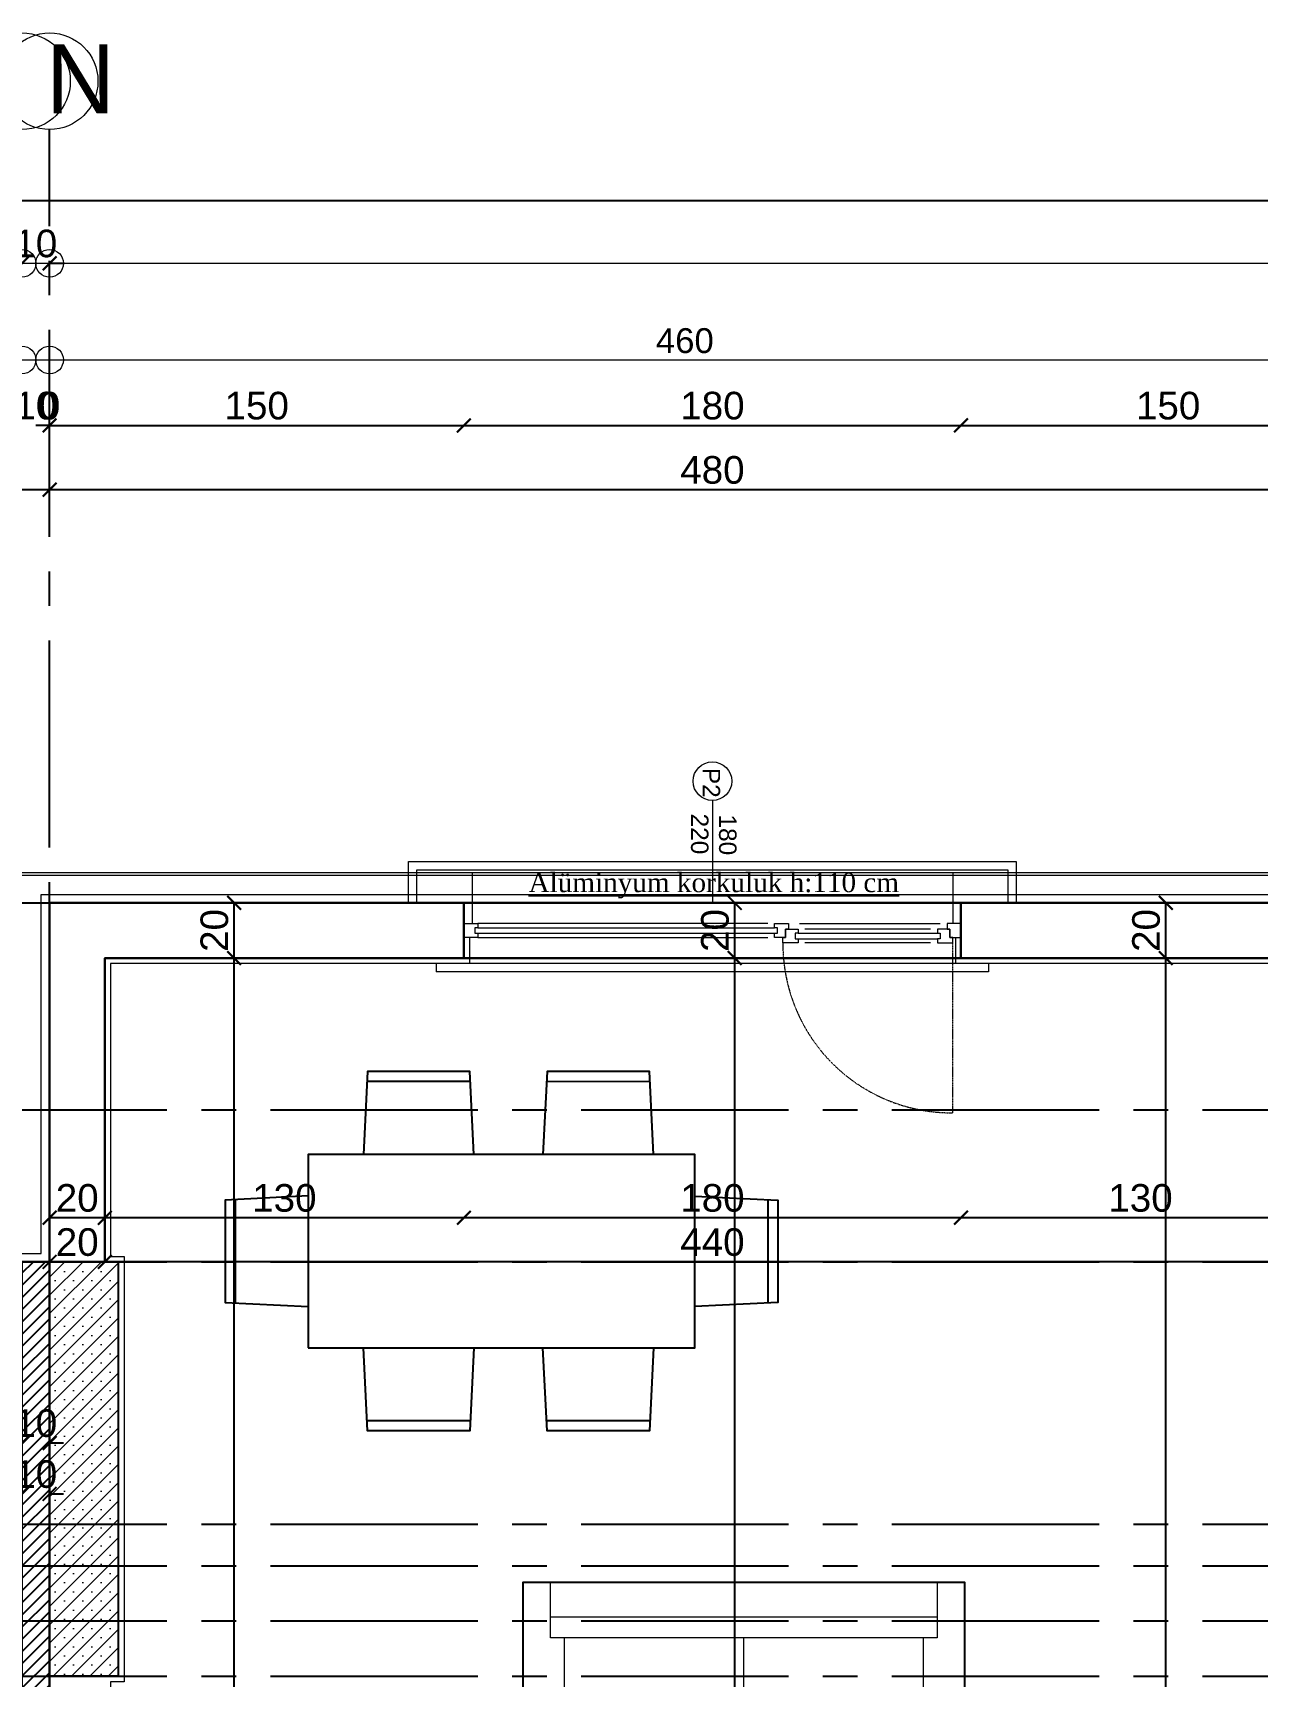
# Model space of a CAD drawing. Header units: millimetres. Extents: x 2778 to 13672, y 1832 to 5175.
# Drawn here: x 6416 to 6859, y 4540 to 5135 of the extents above; entities that cross this region are included whole.
import ezdxf

# ---------------------------------------------------------------- set-up
doc = ezdxf.new("R2010")
doc.units = ezdxf.units.MM
for name, pattern in [('CENTER2', [112.5, 75, -12.5, 12.5, -12.5]), ('DASHDOT2', [12.7, 6.35, -3.175, 0, -3.175]), ('DOTX2', [0.5, 0, -0.5])]:
    doc.linetypes.add(name, pattern=pattern)
for name, color, linetype in [('0-HSL-HTC', 7, 'Continuous'), ('697D_L00F00_21.65 KOTU_1+1 B$0$4+1$0$7-DCR-FRN', 8, 'Continuous'), ('697D_L00F00_21.65 KOTU_1+1 B$0$4+1$0$A-FURN', 8, 'Continuous'), ('7-DCR-FRN', 8, 'Continuous'), ('İÇÖLÇÜ', 7, 'Continuous'), ('Panel', 7, 'Continuous'), ('Standart', 7, 'Continuous'), ('Ölçülendirme', 7, 'Continuous')]:
    doc.layers.add(name, color=color, linetype=linetype)
for name, color, linetype, lineweight in [('aks', 251, 'DASHDOT2', 35), ('duvar', 232, 'Continuous', 30), ('görünüş', 201, 'Continuous', 18), ('ince', 37, 'Continuous', 0), ('iz', 1, 'DOTX2', 20), ('pencere', 4, 'Continuous', 18), ('sıva dış', 30, 'Continuous', 9), ('sıva iç', 21, 'Continuous', 0), ('yalıtım', 107, 'Continuous', 0), ('yazı', 11, 'Continuous', 20), ('ÖLÇÜ İÇ', 7, 'Continuous', 9)]:
    doc.layers.add(name, color=color, linetype=linetype, lineweight=lineweight)
doc.styles.add('arial_1_18', font='arial.ttf', dxfattribs={"height": 0.2})
doc.styles.get("Standard").update_dxf_attribs({"font": 'arial.ttf'})
doc.styles.add('Times roman', font='times.ttf')
doc.dimstyles.new('zulay iç ölçü', dxfattribs={"dimtxt": 10, "dimasz": 5, "dimexe": 0.18, "dimexo": 0, "dimgap": 2, "dimtad": 3, "dimdec": 0, "dimzin": 0, "dimdsep": 46, "dimtxsty": 'Standard', "dimblk": 'ARCHTICK', "dimcen": 0.09, "dimse1": 1, "dimse2": 1, "dimadec": 0, "dimazin": 0, "dimtfac": 1, "dimtdec": 0, "dimtix": 1, "dimtofl": 0, "dimtmove": 0, "dimatfit": 3, "dimldrblk": 'ARCHTICK', "dimfxl": 1, "dimtolj": 1, "dimtzin": 0, "dimarcsym": 0})

# ---------------------------------------------------------------- blocks, each defined once
blk = doc.blocks.new('IDE941Entity3475')
at = {"layer": 'Panel', "linetype": 'Continuous', "lineweight": 5}
h = blk.add_hatch(dxfattribs=at)
h.set_pattern_fill('SACNCR', color=163, scale=50, style=0)
h.set_pattern_definition([(45, (0, 0), (-3.314563, 3.314563), []), (45, (3.3146, 0), (-3.314563, 3.314563), [0, -4.6875])])
h.paths.add_polyline_path([(3270, 2050), (3270, 2200), (3295, 2200), (3295, 2050)])
blk = doc.blocks.new('IDE941Entity3476')
at = {"layer": 'Panel', "color": 164, "linetype": 'Continuous', "lineweight": -3}
blk.add_lwpolyline([(3295, 2050), (3270, 2050)], dxfattribs=at)
blk = doc.blocks.new('IDE941Entity3477')
at = {"layer": 'Panel', "color": 164, "linetype": 'Continuous', "lineweight": -3}
blk.add_lwpolyline([(3295, 2050), (3295, 2200)], dxfattribs=at)
blk = doc.blocks.new('IDE941Entity3478')
at = {"layer": 'Panel', "color": 164, "linetype": 'Continuous', "lineweight": -3}
blk.add_lwpolyline([(3295, 2200), (3270, 2200)], dxfattribs=at)
blk = doc.blocks.new('IDE941Entity3479')
at = {"layer": 'Panel', "color": 164, "linetype": 'Continuous', "lineweight": -3}
blk.add_lwpolyline([(3270, 2050), (3270, 2200)], dxfattribs=at)
blk = doc.blocks.new('IDE242Entity1386')
at = {"layer": 'Ölçülendirme', "color": 1, "linetype": 'Continuous', "lineweight": 5}
for points in [[(-8, 2693), (3268, 2693)], [(-8, 2658), (3268, 2658)]]:
    blk.add_lwpolyline(points, dxfattribs=at)
for centre in [(3260, 2693), (3260, 2658)]:
    blk.add_circle(centre, 5, dxfattribs=at)
blk = doc.blocks.new('IDE941Entity3926')
at = {"layer": 'Ölçülendirme', "color": 1, "linetype": 'Continuous', "lineweight": 5}
for points in [[(3262, 2723), (4738, 2723)], [(3262, 2688), (4738, 2688)]]:
    blk.add_lwpolyline(points, dxfattribs=at)
for centre in [(3270, 2723), (3270, 2688)]:
    blk.add_circle(centre, 5, dxfattribs=at)
at = {"layer": 'Ölçülendirme', "color": 1, "linetype": 'Continuous', "lineweight": 5, "style": 'arial_1_18'}
blk.add_text('460', height=9, dxfattribs=at).set_placement((3489.51, 2690.5))
blk = doc.blocks.new('_ArchTick')
at = {"color": 0, "linetype": 'ByBlock', "const_width": 0.15}
blk.add_lwpolyline([(-0.5, -0.5), (0.5, 0.5)], dxfattribs=at)
blk = doc.blocks.new('*D1789')
at = {"layer": 'Defpoints', "color": 0, "transparency": 16777216}
for p in [(3151.58, 5074.42), (3151.58, 5074.42), (7881.58, 5074.42)]:
    blk.add_point(p, dxfattribs=at)
at = {"layer": 'ÖLÇÜ İÇ', "color": 0, "lineweight": -2, "transparency": 16777216}
blk.add_line((7881.58, 5074.42), (3151.58, 5074.42), dxfattribs=at)
at = {"layer": 'ÖLÇÜ İÇ', "color": 0, "lineweight": -2, "transparency": 16777216, "xscale": 5, "yscale": 5, "zscale": 5, "rotation": 180}
blk.add_blockref('_ArchTick', (3151.58, 5074.42), dxfattribs=at)
at = {"layer": 'ÖLÇÜ İÇ', "color": 0, "lineweight": -2, "transparency": 16777216, "xscale": 5, "yscale": 5, "zscale": 5}
blk.add_blockref('_ArchTick', (7881.58, 5074.42), dxfattribs=at)
at = {"layer": 'ÖLÇÜ İÇ', "color": 0, "transparency": 16777216, "insert": (5516.58, 5081.52), "char_height": 10, "attachment_point": 5}
blk.add_mtext('\\A1;4730', dxfattribs=at)
blk = doc.blocks.new('*D1788')
at = {"layer": 'Defpoints', "color": 0, "transparency": 16777216}
for p in [(6411.58, 5051.8), (6421.58, 5051.8), (6421.58, 5051.8)]:
    blk.add_point(p, dxfattribs=at)
at = {"layer": 'ÖLÇÜ İÇ', "color": 0, "lineweight": -2, "transparency": 16777216}
for p, q in [((6411.58, 5051.8), (6406.58, 5051.8)), ((6421.58, 5051.8), (6426.58, 5051.8))]:
    blk.add_line(p, q, dxfattribs=at)
at = {"layer": 'ÖLÇÜ İÇ', "color": 0, "lineweight": -2, "transparency": 16777216, "xscale": 5, "yscale": 5, "zscale": 5}
blk.add_blockref('_ArchTick', (6411.58, 5051.8), dxfattribs=at)
at = {"layer": 'ÖLÇÜ İÇ', "color": 0, "lineweight": -2, "transparency": 16777216, "xscale": 5, "yscale": 5, "zscale": 5, "rotation": 180}
blk.add_blockref('_ArchTick', (6421.58, 5051.8), dxfattribs=at)
at = {"layer": 'ÖLÇÜ İÇ', "color": 0, "transparency": 16777216, "insert": (6416.58, 5058.91), "char_height": 10, "attachment_point": 5}
blk.add_mtext('\\A1;10', dxfattribs=at)
blk = doc.blocks.new('WWE')
at = {"layer": 'duvar'}
for p, q in [((1010460.07, -375776.08), (1010460.07, -375756.08)), ((1010640.07, -375776.08), (1010640.07, -375756.08))]:
    blk.add_line(p, q, dxfattribs=at)
at = {"layer": 'görünüş'}
for p, q in [((1010450.07, -375754.08), (1010450.07, -375751.08)), ((1010450.07, -375751.08), (1010650.07, -375751.08)), ((1010650.07, -375754.08), (1010650.07, -375751.08))]:
    blk.add_line(p, q, dxfattribs=at)
at = {"layer": 'ince'}
for p, q in [((1010519.07, -375763.08), (1010468.57, -375763.08)), ((1010519.07, -375765.08), (1010468.57, -375765.08)), ((1010471.07, -375761.58), (1010516.57, -375761.58)), ((1010635.07, -375765.08), (1010527.57, -375765.08)), ((1010635.07, -375763.58), (1010530.07, -375763.58)), ((1010518.57, -375768.58), (1010467.57, -375768.58)), ((1010471.07, -375766.58), (1010516.57, -375766.58)), ((1010635.07, -375767.08), (1010527.57, -375767.08)), ((1010530.07, -375768.58), (1010635.07, -375768.58))]:
    blk.add_line(p, q, dxfattribs=at)
at = {"layer": 'iz', "ltscale": 0.1}
for p, q in [((1010463.09, -375761.55), (1010463.09, -375700.05)), ((1010640.07, -375756.08), (1010460.07, -375756.08)), ((1010460.07, -375776.08), (1010640.07, -375776.08))]:
    blk.add_line(p, q, dxfattribs=at)
blk.add_arc((1010463.44, -375761.18), 61.13, 359.63152, 90.32293, dxfattribs=at)
at = {"layer": 'pencere'}
for p, q in [((1010464.07, -375763.58), (1010460.07, -375763.58)), ((1010468.57, -375761.58), (1010463.07, -375761.58)), ((1010463.07, -375761.58), (1010463.07, -375763.58)), ((1010463.07, -375763.58), (1010464.07, -375763.58)), ((1010464.07, -375766.58), (1010464.07, -375763.58)), ((1010464.07, -375763.58), (1010464.07, -375766.58)), ((1010467.57, -375765.08), (1010467.57, -375763.08)), ((1010467.57, -375763.08), (1010468.57, -375763.08)), ((1010468.57, -375765.08), (1010467.57, -375765.08)), ((1010468.57, -375763.08), (1010468.57, -375761.58)), ((1010468.57, -375766.58), (1010468.57, -375765.08)), ((1010519.07, -375763.08), (1010519.07, -375761.58)), ((1010519.07, -375761.58), (1010524.57, -375761.58)), ((1010520.07, -375763.08), (1010519.07, -375763.08)), ((1010519.07, -375766.58), (1010519.07, -375765.08)), ((1010519.07, -375765.08), (1010520.07, -375765.08)), ((1010520.07, -375765.08), (1010520.07, -375763.08)), ((1010523.57, -375766.58), (1010523.57, -375763.58)), ((1010523.57, -375763.58), (1010527.57, -375763.58)), ((1010524.57, -375763.58), (1010523.57, -375763.58)), ((1010523.57, -375763.58), (1010523.57, -375766.58)), ((1010524.57, -375761.58), (1010524.57, -375763.58)), ((1010527.57, -375765.08), (1010526.57, -375765.08)), ((1010526.57, -375765.08), (1010526.57, -375767.08)), ((1010527.57, -375763.58), (1010527.57, -375765.08)), ((1010635.07, -375765.08), (1010635.07, -375763.58)), ((1010635.07, -375763.58), (1010635.07, -375763.58)), ((1010635.07, -375763.58), (1010640.07, -375763.58)), ((1010636.07, -375765.08), (1010635.07, -375765.08)), ((1010636.07, -375767.08), (1010636.07, -375765.08)), ((1010460.07, -375768.58), (1010465.07, -375768.58)), ((1010465.07, -375766.58), (1010464.07, -375766.58)), ((1010464.07, -375766.58), (1010468.57, -375766.58)), ((1010465.07, -375768.58), (1010465.07, -375766.58)), ((1010523.57, -375766.58), (1010519.07, -375766.58)), ((1010522.57, -375768.58), (1010522.57, -375766.58)), ((1010522.57, -375766.58), (1010523.57, -375766.58)), ((1010527.57, -375768.58), (1010522.57, -375768.58)), ((1010526.57, -375767.08), (1010527.57, -375767.08)), ((1010527.57, -375767.08), (1010527.57, -375768.58)), ((1010635.07, -375768.58), (1010635.07, -375767.08)), ((1010635.07, -375767.08), (1010636.07, -375767.08)), ((1010640.07, -375768.58), (1010635.07, -375768.58)), ((1010635.07, -375768.58), (1010635.07, -375768.58))]:
    blk.add_line(p, q, dxfattribs=at)
at = {"layer": 'sıva dış'}
for p, q in [((1010463.07, -375787.08), (1010463.07, -375768.58)), ((1010637.07, -375787.08), (1010637.07, -375768.58))]:
    blk.add_line(p, q, dxfattribs=at)
at = {"layer": 'sıva iç'}
for p, q in [((1010462.07, -375763.58), (1010462.07, -375754.08)), ((1010638.07, -375763.58), (1010638.07, -375754.08))]:
    blk.add_line(p, q, dxfattribs=at)
at = {"layer": 'sıva iç', "color": 1}
for p, q in [((1010440.07, -375791.08), (1010440.07, -375776.08)), ((1010443.07, -375788.08), (1010443.07, -375776.08)), ((1010450.07, -375776.08), (1010450.07, -375776.08)), ((1010657.07, -375776.08), (1010657.07, -375788.08)), ((1010660.07, -375776.08), (1010660.07, -375791.08)), ((1010462.68, -375788.08), (1010443.07, -375788.08)), ((1010657.07, -375788.08), (1010462.68, -375788.08)), ((1010462.68, -375791.08), (1010440.07, -375791.08)), ((1010660.07, -375791.08), (1010462.68, -375791.08))]:
    blk.add_line(p, q, dxfattribs=at)
at = {"layer": 'yazı'}
blk.add_line((1010550.07, -375813.13), (1010550.07, -375776.08), dxfattribs=at)
blk.add_circle((1010550.07, -375820.13), 7, dxfattribs=at)
at = {"layer": 'yazı', "style": 'Times roman'}
blk.add_text('%%UAlüminyum korkuluk h:110 cm', height=6.9967, rotation=180, dxfattribs=at).set_placement((1010616.65, -375779.95))
at = {"layer": 'yazı'}
for s, p in [('180', (1010547.68, -375808.07)), ('220', (1010557.83, -375808.39)), ('P2', (1010553.61, -375824.95))]:
    blk.add_text(s, height=6.328, rotation=90, dxfattribs=at).set_placement(p)
blk = doc.blocks.new('*U37')
at = {"layer": '697D_L00F00_21.65 KOTU_1+1 B$0$4+1$0$7-DCR-FRN', "linetype": 'Continuous'}
for p, q in [((-0.8147, 0.614), (-1.1853, 0.614)), ((-0.1647, 0.614), (-0.5353, 0.614)), ((-0.8147, -0.614), (-1.1853, -0.614)), ((-0.1647, -0.614), (-0.5353, -0.614))]:
    blk.add_line(p, q, dxfattribs=at)
for points in [[(-0.8, 0.35), (-0.8147, 0.6507), (-1.1853, 0.6507), (-1.2, 0.35)], [(-0.15, 0.35), (-0.1647, 0.6507), (-0.5353, 0.6507), (-0.55, 0.35)], [(-0.8, -0.35), (-0.8147, -0.6507), (-1.1853, -0.6507), (-1.2, -0.35)], [(-0.15, -0.35), (-0.1647, -0.6507), (-0.5353, -0.6507), (-0.55, -0.35)]]:
    blk.add_lwpolyline(points, dxfattribs=at)
blk.add_lwpolyline([(-1.4, -0.35), (0, -0.35), (0, 0.35), (-1.4, 0.35)], close=True, dxfattribs=at)
at = {"layer": '697D_L00F00_21.65 KOTU_1+1 B$0$4+1$0$A-FURN', "linetype": 'Continuous'}
for p, q in [((-1.664, 0.1853), (-1.664, -0.1853)), ((0.264, 0.1853), (0.264, -0.1853))]:
    blk.add_line(p, q, dxfattribs=at)
for points in [[(-1.4, 0.2), (-1.7007, 0.1853), (-1.7007, -0.1853), (-1.4, -0.2)], [(0, 0.2), (0.3007, 0.1853), (0.3007, -0.1853), (0, -0.2)]]:
    blk.add_lwpolyline(points, dxfattribs=at)
blk = doc.blocks.new('*U27')
at = {"layer": '7-DCR-FRN'}
blk.add_lwpolyline([(0, 10), (160, 10), (160, 75), (0, 75)], close=True, dxfattribs=at)
at = {"layer": '7-DCR-FRN', "lineweight": 9, "flags": 128}
blk.add_lwpolyline([(0, 10), (160, 10), (160, 75), (0, 75)], close=True, dxfattribs=at)
blk.add_lwpolyline([(0, 10), (160, 10), (160, 75), (0, 75)], close=True, dxfattribs=at)
for points in [[(10, 55), (10, 75)], [(150, 75), (150, 75), (150, 55), (150, 55)], [(150, 62.5), (10, 62.5)], [(150, 55), (10, 55)], [(15, 55), (15, 10)], [(80, 10), (80, 55)], [(145, 55), (145, 10)]]:
    blk.add_lwpolyline(points, dxfattribs=at)
blk = doc.blocks.new('*D2368')
at = {"layer": 'Defpoints', "color": 0, "transparency": 16777216}
for p in [(6751.58, 4800.23), (6751.58, 4706.22), (6881.58, 4706.22)]:
    blk.add_point(p, dxfattribs=at)
at = {"layer": 'ÖLÇÜ İÇ', "color": 0, "lineweight": -2, "transparency": 16777216}
blk.add_line((6881.58, 4706.22), (6751.58, 4706.22), dxfattribs=at)
at = {"layer": 'ÖLÇÜ İÇ', "color": 0, "lineweight": -2, "transparency": 16777216, "xscale": 5, "yscale": 5, "zscale": 5, "rotation": 180}
blk.add_blockref('_ArchTick', (6751.58, 4706.22), dxfattribs=at)
at = {"layer": 'ÖLÇÜ İÇ', "color": 0, "lineweight": -2, "transparency": 16777216, "xscale": 5, "yscale": 5, "zscale": 5}
blk.add_blockref('_ArchTick', (6881.58, 4706.22), dxfattribs=at)
at = {"layer": 'ÖLÇÜ İÇ', "color": 0, "transparency": 16777216, "insert": (6816.58, 4713.33), "char_height": 10, "attachment_point": 5}
blk.add_mtext('\\A1;130', dxfattribs=at)
blk = doc.blocks.new('*D2369')
at = {"layer": 'Defpoints', "color": 0, "transparency": 16777216}
for p in [(6571.58, 4800.23), (6751.58, 4800.23), (6571.58, 4706.22)]:
    blk.add_point(p, dxfattribs=at)
at = {"layer": 'ÖLÇÜ İÇ', "color": 0, "lineweight": -2, "transparency": 16777216}
blk.add_line((6751.58, 4706.22), (6571.58, 4706.22), dxfattribs=at)
at = {"layer": 'ÖLÇÜ İÇ', "color": 0, "lineweight": -2, "transparency": 16777216, "xscale": 5, "yscale": 5, "zscale": 5, "rotation": 180}
blk.add_blockref('_ArchTick', (6571.58, 4706.22), dxfattribs=at)
at = {"layer": 'ÖLÇÜ İÇ', "color": 0, "lineweight": -2, "transparency": 16777216, "xscale": 5, "yscale": 5, "zscale": 5}
blk.add_blockref('_ArchTick', (6751.58, 4706.22), dxfattribs=at)
at = {"layer": 'ÖLÇÜ İÇ', "color": 0, "transparency": 16777216, "insert": (6661.58, 4713.33), "char_height": 10, "attachment_point": 5}
blk.add_mtext('\\A1;180', dxfattribs=at)
blk = doc.blocks.new('*D2370')
at = {"layer": 'Defpoints', "color": 0, "transparency": 16777216}
for p in [(6571.58, 4800.23), (6441.58, 4706.22), (6441.58, 4706.22)]:
    blk.add_point(p, dxfattribs=at)
at = {"layer": 'ÖLÇÜ İÇ', "color": 0, "lineweight": -2, "transparency": 16777216}
blk.add_line((6571.58, 4706.22), (6441.58, 4706.22), dxfattribs=at)
at = {"layer": 'ÖLÇÜ İÇ', "color": 0, "lineweight": -2, "transparency": 16777216, "xscale": 5, "yscale": 5, "zscale": 5, "rotation": 180}
blk.add_blockref('_ArchTick', (6441.58, 4706.22), dxfattribs=at)
at = {"layer": 'ÖLÇÜ İÇ', "color": 0, "lineweight": -2, "transparency": 16777216, "xscale": 5, "yscale": 5, "zscale": 5}
blk.add_blockref('_ArchTick', (6571.58, 4706.22), dxfattribs=at)
at = {"layer": 'ÖLÇÜ İÇ', "color": 0, "transparency": 16777216, "insert": (6506.58, 4713.33), "char_height": 10, "attachment_point": 5}
blk.add_mtext('\\A1;130', dxfattribs=at)
blk = doc.blocks.new('*D2371')
at = {"layer": 'Defpoints', "color": 0, "transparency": 16777216}
for p in [(6421.58, 4706.22), (6421.58, 4706.22), (6441.58, 4706.22)]:
    blk.add_point(p, dxfattribs=at)
at = {"layer": 'ÖLÇÜ İÇ', "color": 0, "lineweight": -2, "transparency": 16777216}
blk.add_line((6441.58, 4706.22), (6421.58, 4706.22), dxfattribs=at)
at = {"layer": 'ÖLÇÜ İÇ', "color": 0, "lineweight": -2, "transparency": 16777216, "xscale": 5, "yscale": 5, "zscale": 5, "rotation": 180}
blk.add_blockref('_ArchTick', (6421.58, 4706.22), dxfattribs=at)
at = {"layer": 'ÖLÇÜ İÇ', "color": 0, "lineweight": -2, "transparency": 16777216, "xscale": 5, "yscale": 5, "zscale": 5}
blk.add_blockref('_ArchTick', (6441.58, 4706.22), dxfattribs=at)
at = {"layer": 'ÖLÇÜ İÇ', "color": 0, "transparency": 16777216, "insert": (6431.58, 4713.33), "char_height": 10, "attachment_point": 5}
blk.add_mtext('\\A1;20', dxfattribs=at)
blk = doc.blocks.new('*D2377')
at = {"layer": 'Defpoints', "color": 0, "transparency": 16777216}
for p in [(6441.58, 4690.23), (6441.58, 4690.23), (6881.58, 4690.23)]:
    blk.add_point(p, dxfattribs=at)
at = {"layer": 'ÖLÇÜ İÇ', "color": 0, "lineweight": -2, "transparency": 16777216}
blk.add_line((6881.58, 4690.23), (6441.58, 4690.23), dxfattribs=at)
at = {"layer": 'ÖLÇÜ İÇ', "color": 0, "lineweight": -2, "transparency": 16777216, "xscale": 5, "yscale": 5, "zscale": 5, "rotation": 180}
blk.add_blockref('_ArchTick', (6441.58, 4690.23), dxfattribs=at)
at = {"layer": 'ÖLÇÜ İÇ', "color": 0, "lineweight": -2, "transparency": 16777216, "xscale": 5, "yscale": 5, "zscale": 5}
blk.add_blockref('_ArchTick', (6881.58, 4690.23), dxfattribs=at)
at = {"layer": 'ÖLÇÜ İÇ', "color": 0, "transparency": 16777216, "insert": (6661.58, 4697.34), "char_height": 10, "attachment_point": 5}
blk.add_mtext('\\A1;440', dxfattribs=at)
blk = doc.blocks.new('*D2378')
at = {"layer": 'Defpoints', "color": 0, "transparency": 16777216}
for p in [(6421.58, 4690.23), (6421.58, 4690.23), (6441.58, 4690.23)]:
    blk.add_point(p, dxfattribs=at)
at = {"layer": 'ÖLÇÜ İÇ', "color": 0, "lineweight": -2, "transparency": 16777216}
blk.add_line((6441.58, 4690.23), (6421.58, 4690.23), dxfattribs=at)
at = {"layer": 'ÖLÇÜ İÇ', "color": 0, "lineweight": -2, "transparency": 16777216, "xscale": 5, "yscale": 5, "zscale": 5, "rotation": 180}
blk.add_blockref('_ArchTick', (6421.58, 4690.23), dxfattribs=at)
at = {"layer": 'ÖLÇÜ İÇ', "color": 0, "lineweight": -2, "transparency": 16777216, "xscale": 5, "yscale": 5, "zscale": 5}
blk.add_blockref('_ArchTick', (6441.58, 4690.23), dxfattribs=at)
at = {"layer": 'ÖLÇÜ İÇ', "color": 0, "transparency": 16777216, "insert": (6431.58, 4697.34), "char_height": 10, "attachment_point": 5}
blk.add_mtext('\\A1;20', dxfattribs=at)
blk = doc.blocks.new('*D2382')
at = {"layer": 'Defpoints', "color": 0, "transparency": 16777216}
for p in [(6488.38, 4800.23), (6488.38, 4800.23), (6488.38, 4155.23)]:
    blk.add_point(p, dxfattribs=at)
at = {"layer": 'ÖLÇÜ İÇ', "color": 0, "lineweight": -2, "transparency": 16777216}
blk.add_line((6488.38, 4155.23), (6488.38, 4800.23), dxfattribs=at)
at = {"layer": 'ÖLÇÜ İÇ', "color": 0, "lineweight": -2, "transparency": 16777216, "xscale": 5, "yscale": 5, "zscale": 5}
for p, rotation in [((6488.38, 4800.23), 90), ((6488.38, 4155.23), 270)]:
    blk.add_blockref('_ArchTick', p, dxfattribs=dict(at, rotation=rotation))
at = {"layer": 'ÖLÇÜ İÇ', "color": 0, "transparency": 16777216, "insert": (6481.28, 4477.73), "char_height": 10, "attachment_point": 5, "rotation": 90}
blk.add_mtext('\\A1;645', dxfattribs=at)
blk = doc.blocks.new('*D2383')
at = {"layer": 'Defpoints', "color": 0, "transparency": 16777216}
for p in [(6488.38, 4820.23), (6488.38, 4820.23), (6488.38, 4800.23)]:
    blk.add_point(p, dxfattribs=at)
at = {"layer": 'ÖLÇÜ İÇ', "color": 0, "lineweight": -2, "transparency": 16777216}
blk.add_line((6488.38, 4800.23), (6488.38, 4820.23), dxfattribs=at)
at = {"layer": 'ÖLÇÜ İÇ', "color": 0, "lineweight": -2, "transparency": 16777216, "xscale": 5, "yscale": 5, "zscale": 5}
for p, rotation in [((6488.38, 4820.23), 90), ((6488.38, 4800.23), 270)]:
    blk.add_blockref('_ArchTick', p, dxfattribs=dict(at, rotation=rotation))
at = {"layer": 'ÖLÇÜ İÇ', "color": 0, "transparency": 16777216, "insert": (6481.28, 4810.23), "char_height": 10, "attachment_point": 5, "rotation": 90}
blk.add_mtext('\\A1;20', dxfattribs=at)
blk = doc.blocks.new('*D2391')
at = {"layer": 'Defpoints', "color": 0, "transparency": 16777216}
for p in [(6669.64, 4800.23), (6669.64, 4800.23), (6669.64, 4155.23)]:
    blk.add_point(p, dxfattribs=at)
at = {"layer": 'ÖLÇÜ İÇ', "color": 0, "lineweight": -2, "transparency": 16777216}
blk.add_line((6669.64, 4155.23), (6669.64, 4800.23), dxfattribs=at)
at = {"layer": 'ÖLÇÜ İÇ', "color": 0, "lineweight": -2, "transparency": 16777216, "xscale": 5, "yscale": 5, "zscale": 5}
for p, rotation in [((6669.64, 4800.23), 90), ((6669.64, 4155.23), 270)]:
    blk.add_blockref('_ArchTick', p, dxfattribs=dict(at, rotation=rotation))
at = {"layer": 'ÖLÇÜ İÇ', "color": 0, "transparency": 16777216, "insert": (6662.54, 4477.73), "char_height": 10, "attachment_point": 5, "rotation": 90}
blk.add_mtext('\\A1;645', dxfattribs=at)
blk = doc.blocks.new('*D2392')
at = {"layer": 'Defpoints', "color": 0, "transparency": 16777216}
for p in [(6669.64, 4820.23), (6669.64, 4820.23), (6669.64, 4800.23)]:
    blk.add_point(p, dxfattribs=at)
at = {"layer": 'ÖLÇÜ İÇ', "color": 0, "lineweight": -2, "transparency": 16777216}
blk.add_line((6669.64, 4800.23), (6669.64, 4820.23), dxfattribs=at)
at = {"layer": 'ÖLÇÜ İÇ', "color": 0, "lineweight": -2, "transparency": 16777216, "xscale": 5, "yscale": 5, "zscale": 5}
for p, rotation in [((6669.64, 4820.23), 90), ((6669.64, 4800.23), 270)]:
    blk.add_blockref('_ArchTick', p, dxfattribs=dict(at, rotation=rotation))
at = {"layer": 'ÖLÇÜ İÇ', "color": 0, "transparency": 16777216, "insert": (6662.54, 4810.23), "char_height": 10, "attachment_point": 5, "rotation": 90}
blk.add_mtext('\\A1;20', dxfattribs=at)
blk = doc.blocks.new('*D2398')
at = {"layer": 'Defpoints', "color": 0, "transparency": 16777216}
for p in [(6825.73, 4800.23), (6825.73, 4800.23), (6825.73, 4155.23)]:
    blk.add_point(p, dxfattribs=at)
at = {"layer": 'ÖLÇÜ İÇ', "color": 0, "lineweight": -2, "transparency": 16777216}
blk.add_line((6825.73, 4155.23), (6825.73, 4800.23), dxfattribs=at)
at = {"layer": 'ÖLÇÜ İÇ', "color": 0, "lineweight": -2, "transparency": 16777216, "xscale": 5, "yscale": 5, "zscale": 5}
for p, rotation in [((6825.73, 4800.23), 90), ((6825.73, 4155.23), 270)]:
    blk.add_blockref('_ArchTick', p, dxfattribs=dict(at, rotation=rotation))
at = {"layer": 'ÖLÇÜ İÇ', "color": 0, "transparency": 16777216, "insert": (6818.63, 4477.73), "char_height": 10, "attachment_point": 5, "rotation": 90}
blk.add_mtext('\\A1;645', dxfattribs=at)
blk = doc.blocks.new('*D2399')
at = {"layer": 'Defpoints', "color": 0, "transparency": 16777216}
for p in [(6825.73, 4820.23), (6825.73, 4820.23), (6825.73, 4800.23)]:
    blk.add_point(p, dxfattribs=at)
at = {"layer": 'ÖLÇÜ İÇ', "color": 0, "lineweight": -2, "transparency": 16777216}
blk.add_line((6825.73, 4800.23), (6825.73, 4820.23), dxfattribs=at)
at = {"layer": 'ÖLÇÜ İÇ', "color": 0, "lineweight": -2, "transparency": 16777216, "xscale": 5, "yscale": 5, "zscale": 5}
for p, rotation in [((6825.73, 4820.23), 90), ((6825.73, 4800.23), 270)]:
    blk.add_blockref('_ArchTick', p, dxfattribs=dict(at, rotation=rotation))
at = {"layer": 'ÖLÇÜ İÇ', "color": 0, "transparency": 16777216, "insert": (6818.63, 4810.23), "char_height": 10, "attachment_point": 5, "rotation": 90}
blk.add_mtext('\\A1;20', dxfattribs=at)
blk = doc.blocks.new('*D2599')
at = {"layer": 'Defpoints', "color": 0, "transparency": 16777216}
for p in [(6411.58, 4625.23), (6421.58, 4624.67), (6421.58, 4624.67)]:
    blk.add_point(p, dxfattribs=at)
at = {"layer": 'ÖLÇÜ İÇ', "color": 0, "lineweight": -2, "transparency": 16777216}
for p, q in [((6411.58, 4624.67), (6406.58, 4624.67)), ((6421.58, 4624.67), (6426.58, 4624.67))]:
    blk.add_line(p, q, dxfattribs=at)
at = {"layer": 'ÖLÇÜ İÇ', "color": 0, "lineweight": -2, "transparency": 16777216, "xscale": 5, "yscale": 5, "zscale": 5}
blk.add_blockref('_ArchTick', (6411.58, 4624.67), dxfattribs=at)
at = {"layer": 'ÖLÇÜ İÇ', "color": 0, "lineweight": -2, "transparency": 16777216, "xscale": 5, "yscale": 5, "zscale": 5, "rotation": 180}
blk.add_blockref('_ArchTick', (6421.58, 4624.67), dxfattribs=at)
at = {"layer": 'ÖLÇÜ İÇ', "color": 0, "transparency": 16777216, "insert": (6416.58, 4631.78), "char_height": 10, "attachment_point": 5}
blk.add_mtext('\\A1;10', dxfattribs=at)
blk = doc.blocks.new('*D2611')
at = {"layer": 'Defpoints', "color": 0, "transparency": 16777216}
for p in [(6411.58, 4606.22), (6421.58, 4606.22), (6421.58, 4606.22)]:
    blk.add_point(p, dxfattribs=at)
at = {"layer": 'ÖLÇÜ İÇ', "color": 0, "lineweight": -2, "transparency": 16777216}
for p, q in [((6411.58, 4606.22), (6406.58, 4606.22)), ((6421.58, 4606.22), (6426.58, 4606.22))]:
    blk.add_line(p, q, dxfattribs=at)
at = {"layer": 'ÖLÇÜ İÇ', "color": 0, "lineweight": -2, "transparency": 16777216, "xscale": 5, "yscale": 5, "zscale": 5}
blk.add_blockref('_ArchTick', (6411.58, 4606.22), dxfattribs=at)
at = {"layer": 'ÖLÇÜ İÇ', "color": 0, "lineweight": -2, "transparency": 16777216, "xscale": 5, "yscale": 5, "zscale": 5, "rotation": 180}
blk.add_blockref('_ArchTick', (6421.58, 4606.22), dxfattribs=at)
at = {"layer": 'ÖLÇÜ İÇ', "color": 0, "transparency": 16777216, "insert": (6416.58, 4613.33), "char_height": 10, "attachment_point": 5}
blk.add_mtext('\\A1;10', dxfattribs=at)

msp = doc.modelspace()

# ---------------------------------------------------------------- hatches: boundary and pattern name
at = {"layer": '0-HSL-HTC'}
h = msp.add_hatch(dxfattribs=at)
h.set_pattern_fill('ANSI31', color=2, scale=25)
h.set_pattern_definition([(45, (-1057024.509, 409725.164), (-2.209708691, 2.209708691), [])])
h.paths.add_polyline_path([(6411.58, 4690.23), (6421.58, 4690.23), (6421.58, 2620.23), (6411.58, 2620.23)])

# ---------------------------------------------------------------- linework, layer by layer
at = {"layer": 'aks', "color": 251, "linetype": 'CENTER2', "lineweight": -3}
for points in [[(6421.58, 2140.23), (6421.58, 5100.23)], [(2901.58, 4820.23), (8131.58, 4820.23)], [(2901.58, 4745.23), (8131.58, 4745.23)], [(2901.58, 4690.23), (8131.58, 4690.23)], [(2901.58, 4595.23), (8131.58, 4595.23)], [(2901.58, 4580.23), (8131.58, 4580.23)], [(2901.58, 4560.23), (8131.58, 4560.23)], [(2901.58, 4540.23), (8131.58, 4540.23)]]:
    msp.add_lwpolyline(points, dxfattribs=at)
at = {"layer": 'aks', "color": 30, "linetype": 'Continuous', "lineweight": 5}
for centre in [(6411.58, 5117.73), (6421.58, 5117.73)]:
    msp.add_circle(centre, 17.5, dxfattribs=at)
at = {"layer": 'duvar', "lineweight": 30}
for points in [[(6901.58, 4690.23), (6901.58, 4820.23), (6421.58, 4820.23), (6421.58, 4690.23)], [(6881.58, 4690.23), (6881.58, 4800.23), (6441.58, 4800.23), (6441.58, 4690.23)]]:
    msp.add_lwpolyline(points, dxfattribs=at)
at = {"layer": 'İÇÖLÇÜ'}
for p, q in [((6421.58, 4993.09), (6416.58, 4993.09)), ((6421.58, 4993.09), (6426.58, 4993.09)), ((6421.58, 4993.09), (6426.58, 4993.09)), ((6421.58, 4993.09), (6571.58, 4993.09)), ((6571.58, 4993.09), (6751.58, 4993.09)), ((6751.58, 4993.09), (6901.58, 4993.09)), ((6421.58, 4969.82), (5971.58, 4969.82)), ((6901.58, 4969.82), (6421.58, 4969.82))]:
    msp.add_line(p, q, dxfattribs=at)
at = {"layer": 'sıva dış'}
for p, q in [((6418.58, 4693.23), (6418.58, 4823.23)), ((6418.58, 4823.23), (6904.58, 4823.23)), ((5968.58, 4693.23), (6418.58, 4693.23))]:
    msp.add_line(p, q, dxfattribs=at)
at = {"layer": 'sıva iç'}
msp.add_lwpolyline([(6879.58, 4798.23), (6443.58, 4798.23), (6443.58, 4692.23), (6448.58, 4692.23), (6448.58, 4538.23), (6443.58, 4538.23), (6443.58, 4157.23), (6859.58, 4157.23), (6859.58, 4197.23), (6879.58, 4197.23)], close=True, dxfattribs=at)
at = {"layer": 'yalıtım'}
for p, q in [((6410.58, 4831.23), (6912.58, 4831.23)), ((6411.58, 4830.23), (6911.58, 4830.23))]:
    msp.add_line(p, q, dxfattribs=at)
at = {"layer": 'ÖLÇÜ İÇ', "color": 3, "lineweight": 30}
msp.add_lwpolyline([(6411.58, 4690.23), (6421.58, 4690.23), (6421.58, 2620.23), (6411.58, 2620.23)], close=True, dxfattribs=at)

# ---------------------------------------------------------------- block references
at = {"layer": '697D_L00F00_21.65 KOTU_1+1 B$0$4+1$0$7-DCR-FRN', "extrusion": (8.52209e-14, 1.68252e-13, -1), "xscale": -100.0000000000112, "yscale": 100.0000000000112, "zscale": -100.0000000000112, "rotation": 0.003210218837876866}
msp.add_blockref('*U37', (-6655.22, 4694.08, 0), dxfattribs=at)
at = {"layer": '7-DCR-FRN'}
msp.add_blockref('*U27', (6592.94, 4499.12), dxfattribs=at)
at = {"layer": 'İÇÖLÇÜ', "xscale": 5, "yscale": 5, "zscale": 5, "rotation": 180}
for p in [(6421.58, 4993.09), (6421.58, 4993.09), (6421.58, 4993.09), (6571.58, 4993.09), (6751.58, 4993.09), (6421.58, 4969.82)]:
    msp.add_blockref('_ArchTick', p, dxfattribs=at)
at = {"layer": 'İÇÖLÇÜ', "xscale": 5, "yscale": 5, "zscale": 5}
for p in [(6421.58, 4993.09), (6571.58, 4993.09), (6751.58, 4993.09), (6421.58, 4969.82)]:
    msp.add_blockref('_ArchTick', p, dxfattribs=at)
at = {"layer": 'Panel'}
for name in ['IDE941Entity3475', 'IDE941Entity3478', 'IDE941Entity3479', 'IDE941Entity3477', 'IDE941Entity3476']:
    msp.add_blockref(name, (3151.58, 2490.23), dxfattribs=at)
at = {"layer": 'Standart'}
for name, p in [('IDE242Entity1386', (3151.58, 2358.8)), ('IDE941Entity3926', (3151.58, 2328.8))]:
    msp.add_blockref(name, p, dxfattribs=at)
at = {"layer": 'sıva iç', "rotation": 180}
msp.add_blockref('WWE', (1017211.65, -370955.84), dxfattribs=at)

# ---------------------------------------------------------------- texts
at = {"layer": 'aks', "color": 1, "linetype": 'Continuous', "lineweight": 5, "style": 'arial_1_18'}
msp.add_text('N', height=25, dxfattribs=at).set_placement((6420.16, 5106.11))
at = {"layer": 'İÇÖLÇÜ', "char_height": 10, "attachment_point": 5}
for s, insert in [('\\A1;10', (6416.58, 5000.2)), ('\\A1;0', (6421.58, 5000.2)), ('\\A1;150', (6496.58, 5000.2)), ('\\A1;180', (6661.58, 5000.2)), ('\\A1;150', (6826.58, 5000.2)), ('\\A1;480', (6661.58, 4976.93))]:
    msp.add_mtext(s, dxfattribs=dict(at, insert=insert))

# ---------------------------------------------------------------- dimensions: what is measured, and where the dimension line sits
at = {"layer": 'ÖLÇÜ İÇ', "color": 1}
dim = msp.add_linear_dim(base=(3151.58, 5074.42), p1=(7881.58, 5074.42), p2=(3151.58, 5074.42), dimstyle='zulay iç ölçü', dxfattribs=at)
dim.commit()
dim.dimension.update_dxf_attribs({"geometry": '*D1789', "text_midpoint": (5516.58, 5081.52)})
at = {"layer": 'ÖLÇÜ İÇ'}
dim = msp.add_linear_dim(base=(6421.58, 5051.8), p1=(6411.58, 5051.8), p2=(6421.58, 5051.8), dimstyle='zulay iç ölçü', dxfattribs=at)
dim.commit()
dim.dimension.update_dxf_attribs({"geometry": '*D1788', "text_midpoint": (6416.58, 5058.91)})
for base, p1, p2, angle, picture, middle in [((6488.38, 4820.23), (6488.38, 4800.23), (6488.38, 4820.23), 270, '*D2383', (6481.28, 4810.23)), ((6669.64, 4820.23), (6669.64, 4800.23), (6669.64, 4820.23), 270, '*D2392', (6662.54, 4810.23)), ((6825.73, 4820.23), (6825.73, 4800.23), (6825.73, 4820.23), 270, '*D2399', (6818.63, 4810.23)), ((6488.38, 4800.23), (6488.38, 4155.23), (6488.38, 4800.23), 270, '*D2382', (6481.28, 4477.73)), ((6669.64, 4800.23), (6669.64, 4155.23), (6669.64, 4800.23), 270, '*D2391', (6662.54, 4477.73)), ((6825.73, 4800.23), (6825.73, 4155.23), (6825.73, 4800.23), 270, '*D2398', (6818.63, 4477.73)), ((6441.58, 4706.22), (6571.58, 4800.23), (6441.58, 4706.22), 180, '*D2370', (6506.58, 4713.33)), ((6571.58, 4706.22), (6751.58, 4800.23), (6571.58, 4800.23), 180, '*D2369', (6661.58, 4713.33)), ((6751.58, 4706.22), (6881.58, 4706.22), (6751.58, 4800.23), 180, '*D2368', (6816.58, 4713.33)), ((6421.58, 4706.22), (6441.58, 4706.22), (6421.58, 4706.22), 180, '*D2371', (6431.58, 4713.33)), ((6421.58, 4690.23), (6441.58, 4690.23), (6421.58, 4690.23), 180, '*D2378', (6431.58, 4697.34)), ((6441.58, 4690.23), (6881.58, 4690.23), (6441.58, 4690.23), 180, '*D2377', (6661.58, 4697.34))]:
    dim = msp.add_linear_dim(base=base, p1=p1, p2=p2, angle=angle, dimstyle='zulay iç ölçü', override={"dimtmove": 1}, dxfattribs=at)
    dim.commit()
    dim.dimension.update_dxf_attribs({"geometry": picture, "text_midpoint": middle})
for base, p1, p2, picture, middle in [((6421.58, 4624.67), (6411.58, 4625.23), (6421.58, 4624.67), '*D2599', (6416.58, 4631.78)), ((6421.58, 4606.22), (6411.58, 4606.22), (6421.58, 4606.22), '*D2611', (6416.58, 4613.33))]:
    dim = msp.add_linear_dim(base=base, p1=p1, p2=p2, dimstyle='zulay iç ölçü', override={"dimtmove": 1}, dxfattribs=at)
    dim.commit()
    dim.dimension.update_dxf_attribs({"geometry": picture, "text_midpoint": middle})

doc.saveas('drawing.dxf')
